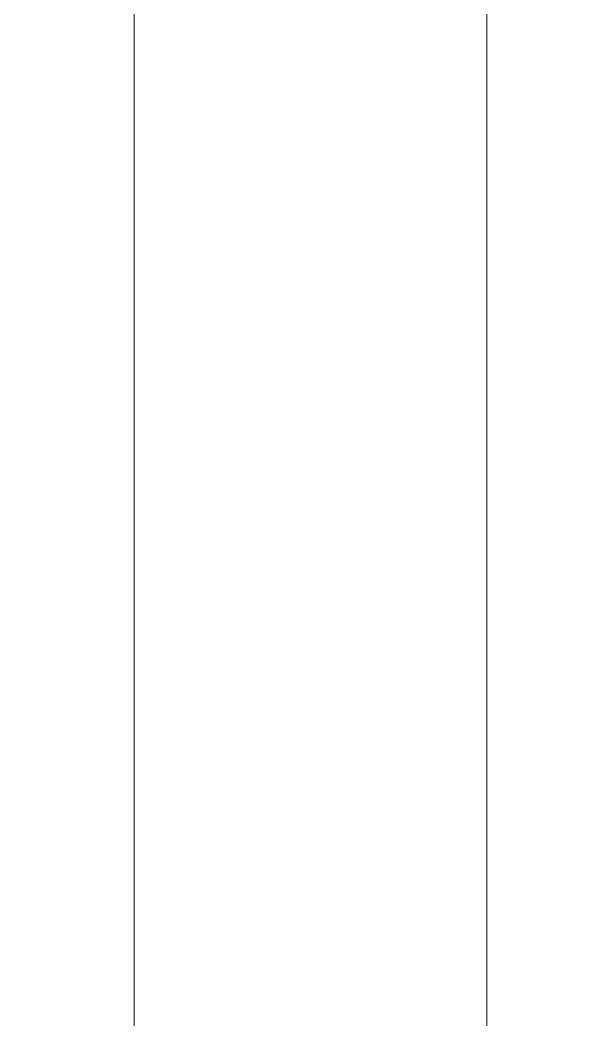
# Model space of a CAD drawing. Header units: millimetres. Extents: x -6909 to -4533, y -2578 to 782.
# Drawn here: x -5882.01 to -5875.73, y -630.4 to -619.05 of the extents above; entities that cross this region are included whole.
import ezdxf

# ---------------------------------------------------------------- set-up
doc = ezdxf.new("R2010")
doc.units = ezdxf.units.MM

msp = doc.modelspace()

# ---------------------------------------------------------------- linework, layer by layer
at = {"linetype": 'Continuous', "lineweight": 13}
for points, knots in [([(-5927.804, -636.441), (-5927.878, -634.337), (-5928.05, -628.629), (-5928.247, -617.457), (-5928.218, -606.63), (-5928.048, -597.595), (-5927.908, -592.377), (-5927.756, -587.998), (-5927.619, -584.503), (-5927.51, -582.319), (-5927.396, -580.573), (-5927.287, -579.264), (-5927.148, -577.959), (-5926.971, -576.659), (-5926.746, -575.364), (-5926.462, -574.08), (-5926.112, -572.812), (-5925.547, -571.148), (-5924.63, -569.141), (-5922.237, -565.411), (-5918.794, -562.439), (-5914.925, -560.144), (-5912.449, -558.91), (-5910.331, -558.013), (-5908.607, -557.36), (-5907.303, -556.9), (-5905.988, -556.469), (-5904.663, -556.066), (-5903.331, -555.687), (-5901.545, -555.214), (-5899.298, -554.678), (-5896.58, -554.118), (-5892.936, -553.47), (-5888.352, -552.831), (-5882.821, -552.303), (-5877.272, -551.992), (-5871.714, -551.893), (-5866.157, -551.992), (-5860.608, -552.302), (-5855.076, -552.831), (-5850.492, -553.47), (-5846.848, -554.118), (-5844.131, -554.679), (-5841.883, -555.214), (-5840.097, -555.688), (-5838.765, -556.066), (-5837.44, -556.469), (-5836.125, -556.899), (-5834.82, -557.359), (-5833.097, -558.013), (-5830.98, -558.912), (-5828.503, -560.144), (-5824.633, -562.44), (-5821.192, -565.412), (-5818.798, -569.142), (-5817.881, -571.149), (-5817.317, -572.813), (-5816.967, -574.081), (-5816.683, -575.365), (-5816.458, -576.66), (-5816.281, -577.96), (-5816.142, -579.265), (-5816.033, -580.574), (-5815.919, -582.32), (-5815.813, -584.475), (-5815.746, -586.194), (-5815.713, -587.039)], [0, 0, 0, 0, 0.031621, 0.085958, 0.167893, 0.194631, 0.221369, 0.248106, 0.261475, 0.274844, 0.281529, 0.288213, 0.294898, 0.301582, 0.308267, 0.314951, 0.321636, 0.32832, 0.341689, 0.355058, 0.39505, 0.408534, 0.422017, 0.435501, 0.442243, 0.448985, 0.455727, 0.462469, 0.469211, 0.475953, 0.489437, 0.50292, 0.516404, 0.543372, 0.57034, 0.597307, 0.624275, 0.651243, 0.67821, 0.705178, 0.732146, 0.74563, 0.759114, 0.772598, 0.77934, 0.786081, 0.792823, 0.799565, 0.806307, 0.813049, 0.826533, 0.840017, 0.853501, 0.893492, 0.906861, 0.920229, 0.926914, 0.933598, 0.940282, 0.946967, 0.953651, 0.960336, 0.96702, 0.973704, 0.987073, 1, 1, 1, 1]), ([(-5880.715, -637.538), (-5880.714, -636.976), (-5880.715, -635.278), (-5880.714, -631.325), (-5880.715, -623.412), (-5880.714, -612.111), (-5880.714, -601.939), (-5880.714, -595.158), (-5880.715, -592.333), (-5880.714, -590.072), (-5880.715, -588.661), (-5880.714, -587.528), (-5880.715, -586.795), (-5880.714, -586.159), (-5880.714, -585.593), (-5880.724, -585.038), (-5880.662, -584.136), (-5880.563, -583.604), (-5880.5, -583.331)], [0, 0, 0, 0, 0.031474, 0.094421, 0.220316, 0.472107, 0.723897, 0.786844, 0.849792, 0.881266, 0.91274, 0.928476, 0.944213, 0.953872, 0.963531, 0.975687, 0.987843, 1, 1, 1, 1]), ([(-5876.613, -584.517), (-5876.645, -584.669), (-5876.696, -584.997), (-5876.719, -585.401), (-5876.714, -586.06), (-5876.714, -586.62), (-5876.715, -587.239), (-5876.714, -587.978), (-5876.715, -589.098), (-5876.714, -590.502), (-5876.714, -592.746), (-5876.714, -595.552), (-5876.714, -602.286), (-5876.714, -612.387), (-5876.715, -623.612), (-5876.714, -631.467), (-5876.715, -635.398), (-5876.714, -637.078), (-5876.715, -637.642)], [0, 0, 0, 0, 0.012157, 0.024313, 0.036469, 0.046128, 0.055787, 0.071524, 0.08726, 0.118734, 0.150208, 0.213156, 0.276103, 0.527893, 0.779684, 0.905579, 0.968526, 1, 1, 1, 1])]:
    msp.add_open_spline(points, degree=3, knots=knots, dxfattribs=at)

doc.saveas('drawing.dxf')
